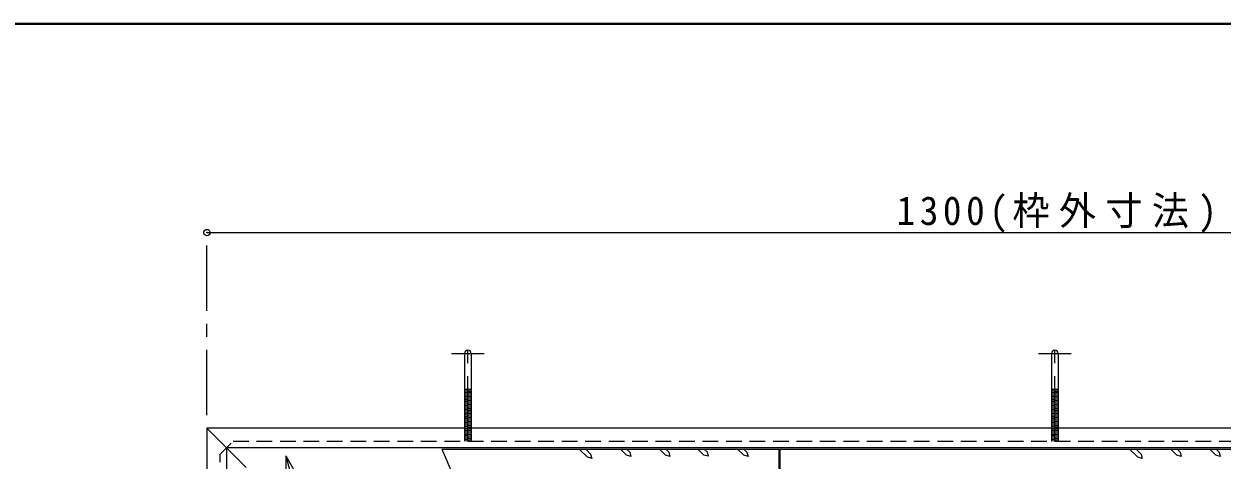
# Model space of a CAD drawing. Units: millimetres at full size, sheet at 1:10; details may follow other scales. Extents: x -2125 to 1925, y -1405 to 1405.
# Drawn here: x -1247 to -329, y 1071 to 1405 of the extents above; entities that cross this region are included whole.
import ezdxf

# ---------------------------------------------------------------- set-up
doc = ezdxf.new("R2010")
doc.units = ezdxf.units.MM
doc.header["$LTSCALE"] = 10
doc.header["$PDMODE"] = 32
doc.header["$PDSIZE"] = 5
doc.linetypes.add('CHAIN1', pattern=[8, 5, -1, 1, -1])
doc.linetypes.add('DASHED1', pattern=[1.8, 1.2, -0.6])
doc.layers.add('0-A', color=4, linetype='Continuous', lineweight=9)
doc.styles.add('ＭＳ ゴシック', font='')
doc.styles.get('ＭＳ ゴシック').set_extended_font_data('MS Gothic')

msp = doc.modelspace()

# ---------------------------------------------------------------- linework, layer by layer
at = {"layer": '0-A', "color": 1, "lineweight": 40}
for p, q in [((1925.2, 1405.02), (-2124.8, 1405.02)), ((-667.8, 745.02), (-667.8, 1079.02))]:
    msp.add_line(p, q, dxfattribs=at)
at = {"layer": '0-A', "linetype": 'CHAIN1'}
for p, q in [((-1106.8, 1105.02), (-1106.8, 1245.02)), ((-906.8, 1085.02), (-906.8, 1164.92)), ((-456.8, 1085.02), (-456.8, 1164.92)), ((-919.3, 1152.42), (-894.3, 1152.42)), ((-469.3, 1152.42), (-444.3, 1152.42))]:
    msp.add_line(p, q, dxfattribs=at)
at = {"layer": '0-A'}
for p, q in [((-1106.8, 1245.02), (193.2, 1245.02)), ((-909.3, 1124.92), (-904.3, 1124.92)), ((-904.3, 1124.05), (-909.3, 1124.46)), ((-904.3, 1123.04), (-909.3, 1123.45)), ((-904.3, 1122.04), (-909.3, 1122.45)), ((-904.3, 1121.04), (-909.3, 1121.45)), ((-459.3, 1124.92), (-454.3, 1124.92)), ((-454.3, 1124.05), (-459.3, 1124.46)), ((-454.3, 1123.04), (-459.3, 1123.45)), ((-454.3, 1122.04), (-459.3, 1122.45)), ((-454.3, 1121.04), (-459.3, 1121.45)), ((-904.3, 1120.03), (-909.3, 1120.44)), ((-904.3, 1119.03), (-909.3, 1119.44)), ((-904.3, 1118.03), (-909.3, 1118.44)), ((-904.3, 1117.02), (-909.3, 1117.43)), ((-904.3, 1116.02), (-909.3, 1116.43)), ((-904.3, 1115.02), (-909.3, 1115.43)), ((-904.3, 1114.01), (-909.3, 1114.42)), ((-904.3, 1113.01), (-909.3, 1113.42)), ((-904.3, 1112.01), (-909.3, 1112.42)), ((-454.3, 1120.03), (-459.3, 1120.44)), ((-454.3, 1119.03), (-459.3, 1119.44)), ((-454.3, 1118.03), (-459.3, 1118.44)), ((-454.3, 1117.02), (-459.3, 1117.43)), ((-454.3, 1116.02), (-459.3, 1116.43)), ((-454.3, 1115.02), (-459.3, 1115.43)), ((-454.3, 1114.01), (-459.3, 1114.42)), ((-454.3, 1113.01), (-459.3, 1113.42)), ((-454.3, 1112.01), (-459.3, 1112.42)), ((-904.3, 1111), (-909.3, 1111.41)), ((-904.3, 1110), (-909.3, 1110.41)), ((-904.3, 1109), (-909.3, 1109.41)), ((-904.3, 1107.99), (-909.3, 1108.4)), ((-904.3, 1106.99), (-909.3, 1107.4)), ((-904.3, 1105.99), (-909.3, 1106.4)), ((-904.3, 1104.98), (-909.3, 1105.39)), ((-904.3, 1103.98), (-909.3, 1104.39)), ((-904.3, 1102.98), (-909.3, 1103.39)), ((-904.3, 1101.97), (-909.3, 1102.38)), ((-454.3, 1111), (-459.3, 1111.41)), ((-454.3, 1110), (-459.3, 1110.41)), ((-454.3, 1109), (-459.3, 1109.41)), ((-454.3, 1107.99), (-459.3, 1108.4)), ((-454.3, 1106.99), (-459.3, 1107.4)), ((-454.3, 1105.99), (-459.3, 1106.4)), ((-454.3, 1104.98), (-459.3, 1105.39)), ((-454.3, 1103.98), (-459.3, 1104.39)), ((-454.3, 1102.98), (-459.3, 1103.39)), ((-454.3, 1101.97), (-459.3, 1102.38)), ((-904.3, 1100.97), (-909.3, 1101.38)), ((-904.3, 1099.97), (-909.3, 1100.38)), ((-904.3, 1098.96), (-909.3, 1099.37)), ((-904.3, 1097.96), (-909.3, 1098.37)), ((-904.3, 1096.96), (-909.3, 1097.37)), ((-904.3, 1095.95), (-909.3, 1096.36)), ((-905.13, 1095.02), (-909.3, 1095.36)), ((-454.3, 1100.97), (-459.3, 1101.38)), ((-454.3, 1099.97), (-459.3, 1100.38)), ((-454.3, 1098.96), (-459.3, 1099.37)), ((-454.3, 1097.96), (-459.3, 1098.37)), ((-454.3, 1096.96), (-459.3, 1097.37)), ((-454.3, 1095.95), (-459.3, 1096.36)), ((-455.13, 1095.02), (-459.3, 1095.36)), ((-1091.8, 1080.02), (-1076.8, 1065.02)), ((-821.4, 1079.02), (-815.06, 1072.82)), ((-816.42, 1079.02), (-812.64, 1075.24)), ((-789.86, 1079.02), (-785.13, 1074.29)), ((-759.93, 1079.02), (-755.21, 1074.29)), ((-755, 1079.02), (-752.69, 1076.71)), ((-752.69, 1076.71), (-751.85, 1073.35)), ((-730.36, 1079.02), (-725.91, 1074.4)), ((-725.6, 1079.02), (-723.39, 1076.81)), ((-723.39, 1076.81), (-722.55, 1073.56)), ((-699.98, 1079.02), (-695.25, 1074.29)), ((-695.15, 1079.02), (-692.84, 1076.71)), ((-692.84, 1076.71), (-691.89, 1073.35)), ((-399.4, 1079.02), (-393.06, 1072.82)), ((-394.42, 1079.02), (-390.64, 1075.24)), ((-367.86, 1079.02), (-363.13, 1074.29)), ((-337.93, 1079.02), (-333.21, 1074.29)), ((-333, 1079.02), (-330.69, 1076.71)), ((-330.69, 1076.71), (-329.85, 1073.35)), ((-751.85, 1073.35), (-755.21, 1074.29)), ((-722.55, 1073.56), (-725.91, 1074.4)), ((-691.89, 1073.35), (-695.25, 1074.29)), ((-329.85, 1073.35), (-333.21, 1074.29))]:
    msp.add_line(p, q, dxfattribs=at)
at = {"layer": '0-A', "color": 7, "lineweight": 18}
for p, q in [((-909.3, 1152.42), (-909.3, 1095.02)), ((-904.3, 1152.42), (-904.3, 1095.02)), ((-459.3, 1152.42), (-459.3, 1095.02)), ((-454.3, 1152.42), (-454.3, 1095.02)), ((193.2, 1095.02), (-1106.8, 1095.02)), ((-1106.8, 1095.02), (-1091.8, 1080.02)), ((-1106.8, 1095.02), (-1106.8, 745.02)), ((178.2, 1080.02), (-1091.8, 1080.02)), ((-1091.8, 1080.02), (-1091.8, 745.02)), ((-1046.45, 1073.9), (-1031.45, 1047.92)), ((-1046.45, 1073.9), (-1046.45, 1043.9))]:
    msp.add_line(p, q, dxfattribs=at)
at = {"layer": '0-A', "linetype": 'DASHED1'}
for p, q in [((-909.3, 1095.02), (-909.3, 1085.02)), ((-904.3, 1093.95), (-909.3, 1094.36)), ((-904.3, 1092.94), (-909.3, 1093.35)), ((-904.3, 1094.95), (-905.13, 1095.02)), ((-904.3, 1095.02), (-904.3, 1085.02)), ((-459.3, 1095.02), (-459.3, 1085.02)), ((-454.3, 1093.95), (-459.3, 1094.36)), ((-454.3, 1092.94), (-459.3, 1093.35)), ((-454.3, 1094.95), (-455.13, 1095.02)), ((-454.3, 1095.02), (-454.3, 1085.02)), ((-1086.8, 1085.02), (173.2, 1085.02)), ((-904.3, 1091.94), (-909.3, 1092.35)), ((-904.3, 1090.94), (-909.3, 1091.35)), ((-904.3, 1089.93), (-909.3, 1090.34)), ((-904.3, 1088.93), (-909.3, 1089.34)), ((-904.3, 1087.93), (-909.3, 1088.34)), ((-904.3, 1086.92), (-909.3, 1087.33)), ((-904.3, 1085.92), (-909.3, 1086.33)), ((-905.54, 1085.02), (-909.3, 1085.33)), ((-454.3, 1091.94), (-459.3, 1092.35)), ((-454.3, 1090.94), (-459.3, 1091.35)), ((-454.3, 1089.93), (-459.3, 1090.34)), ((-454.3, 1088.93), (-459.3, 1089.34)), ((-454.3, 1087.93), (-459.3, 1088.34)), ((-454.3, 1086.92), (-459.3, 1087.33)), ((-454.3, 1085.92), (-459.3, 1086.33)), ((-455.54, 1085.02), (-459.3, 1085.33))]:
    msp.add_line(p, q, dxfattribs=at)
at = {"layer": '0-A', "color": 5, "lineweight": 25}
msp.add_line((-926.7, 1079.02), (176.2, 1079.02), dxfattribs=at)
at = {"layer": '0-A', "linetype": 'DASHED1'}
msp.add_lwpolyline([(-1096.8, 745.02), (-1096.8, 1075.02), (-1086.8, 1085.02)], dxfattribs=at)
at = {"layer": '0-A', "color": 7, "lineweight": 18}
for points in [[(-926.7, 1079.02), (-923.43, 1071.41), (-918.09, 1058.47)], [(-1046.45, 1073.9), (-1030.3, 1013.6), (-996.8, 1013.6)]]:
    msp.add_lwpolyline(points, dxfattribs=at)
at = {"layer": '0-A'}
for points in [[(-812.64, 1075.24), (-811.7, 1071.88), (-815.06, 1072.82)], [(-785.03, 1079.02), (-782.72, 1076.71), (-781.77, 1073.45), (-785.13, 1074.29)], [(-390.64, 1075.24), (-389.7, 1071.88), (-393.06, 1072.82)], [(-363.03, 1079.02), (-360.72, 1076.71), (-359.77, 1073.45), (-363.13, 1074.29)]]:
    msp.add_lwpolyline(points, dxfattribs=at)
at = {"layer": '0-A', "color": 7, "lineweight": 18}
for centre in [(-906.8, 1152.42), (-456.8, 1152.42)]:
    msp.add_arc(centre, 2.5, 0, 180, dxfattribs=at)
at = {"layer": '0-A'}
msp.add_point((-1106.8, 1245.02), dxfattribs=at)

# ---------------------------------------------------------------- texts
at = {"layer": '0-A', "color": 7, "insert": (-578.05, 1245.02), "char_height": 21.99, "attachment_point": 7, "style": 'ＭＳ ゴシック'}
msp.add_mtext('\\T1.25;\\W0.95;1300(枠外寸法)', dxfattribs=at)

doc.saveas('drawing.dxf')
